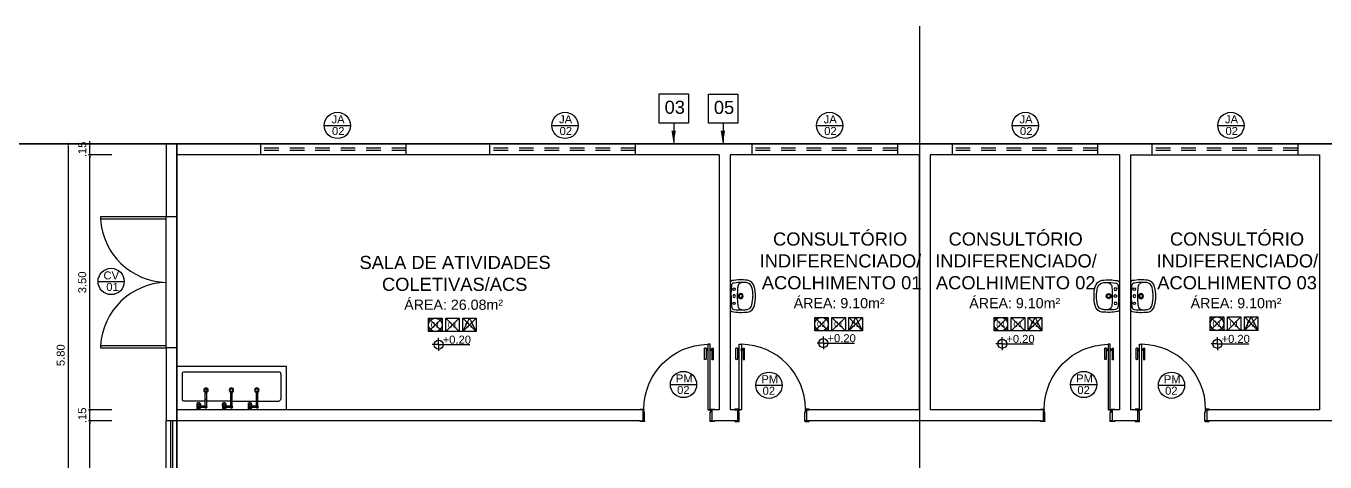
# Model space of a CAD drawing. Header units: millimetres. Extents: x 2125 to 3408, y 1171 to 1686.
# Drawn here: x 2905.72 to 2923.57, y 1530.67 to 1536.65 of the extents above; entities that cross this region are included whole.
import ezdxf
from ezdxf.enums import TextEntityAlignment as Align

# ---------------------------------------------------------------- set-up
doc = ezdxf.new("R2010")
doc.units = ezdxf.units.MM
doc.linetypes.add('CONTORNO_QUADRO_T', pattern=[0.35, 0.2, -0.15])
for name, color, linetype in [('APCOZ', 7, 'Continuous'), ('APCOZ-I', 251, 'Continuous'), ('at_Entity', 7, 'Continuous'), ('cotas', 7, 'Continuous'), ('ESQUADRIA', 3, 'Continuous'), ('ESQUADRIAS', 7, 'Continuous'), ('Esquadrias portas', 7, 'Continuous'), ('Esquadrias_Portas', 2, 'Continuous'), ('JANELA2', 1, 'Continuous'), ('LAYOUT', 7, 'Continuous'), ('Layout_Equipamentos', 7, 'Continuous'), ('PAREDE', 4, 'Continuous'), ('soleira piso', 7, 'Continuous'), ('TEXTO01', 7, 'Continuous'), ('TEXTO02', 3, 'Continuous'), ('TEXTO03', 2, 'Continuous'), ('TEXTO_ESP_FORRO', 62, 'Continuous'), ('TEXTO_ESP_PAREDES', 10, 'Continuous'), ('TEXTO_ESP_PISO', 150, 'Continuous')]:
    doc.layers.add(name, color=color, linetype=linetype)
doc.styles.add('ARIAL', font='sanss___.ttf')
doc.styles.add('ROMANS', font='arial.ttf')
doc.styles.get("Standard").update_dxf_attribs({"font": 'arial.ttf'})
doc.styles.add('TEXTO1', font='swissko.ttf', dxfattribs={"width": 0.6, "height": 0.1})
doc.dimstyles.new('ESCALA75', dxfattribs={"dimtxt": 0.11, "dimasz": 0.02, "dimexe": 0.02, "dimexo": 0.04, "dimgap": 0.05, "dimtad": 1, "dimzin": 4, "dimdsep": 46, "dimtxsty": 'ROMANS', "dimblk1": 'PPC', "dimblk2": 'PPC', "dimsah": 1, "dimcen": 0.02, "dimclrd": 7, "dimclre": 7, "dimclrt": 3, "dimazin": 1, "dimtfac": 1, "dimtix": 1, "dimtmove": 0, "dimatfit": 3, "dimldrblk": 'PPC', "dimfxl": 0, "dimtolj": 1, "dimtzin": 12, "dimarcsym": 0})

# ---------------------------------------------------------------- blocks, each defined once
blk = doc.blocks.new('P90_02')
at = {"layer": 'ESQUADRIAS', "color": 3, "linetype": 'Continuous'}
for p, q in [((-0.02, 0.77), (-0.02, 0.921)), ((0, 0.921), (0, 0.77)), ((0.023, 0.88), (0.023, 0.92)), ((0.057, 0.88), (0.057, 0.92)), ((0.08, 0.921), (0.08, 0.77)), ((0.1, 0.77), (0.1, 0.921)), ((-0.003, 0.767), (-0.017, 0.767)), ((0.083, 0.767), (0.097, 0.767))]:
    blk.add_line(p, q, dxfattribs=at)
at = {"layer": 'ESQUADRIAS', "color": 3}
for p, q in [((0, 0.921), (-0.02, 0.921)), ((0, 0.91), (0.023, 0.91)), ((0, 0.9), (0.023, 0.9)), ((0.023, 0.92), (0.025, 0.92)), ((0.057, 0.92), (0.055, 0.92)), ((0.08, 0.91), (0.057, 0.91)), ((0.08, 0.9), (0.057, 0.9)), ((0.08, 0.921), (0.1, 0.921)), ((0, 0.89), (0.023, 0.89)), ((0.023, 0.88), (0.025, 0.88)), ((0.057, 0.88), (0.055, 0.88)), ((0.08, 0.89), (0.057, 0.89))]:
    blk.add_line(p, q, dxfattribs=at)
at = {"layer": 'ESQUADRIAS', "color": 2}
for p, q in [((0.025, 0.075), (0.025, 0.975)), ((0.025, 0.975), (0.055, 0.975)), ((0.055, 0.975), (0.055, 0.075)), ((0.055, 0.075), (0.025, 0.075))]:
    blk.add_line(p, q, dxfattribs=at)
at = {"layer": 'ESQUADRIAS'}
for p, q in [((0.016, 0.059), (0.016, 0.062)), ((0.032, 0.074), (0.029, 0.074))]:
    blk.add_line(p, q, dxfattribs=at)
at = {"layer": 'ESQUADRIAS', "color": 3}
for points in [[(0.015, 0.085), (-0.035, 0.085), (-0.035, 0.075), (0.015, 0.075)], [(0.985, 0.085), (0.935, 0.085), (0.935, 0.075), (0.985, 0.075)], [(0.025, -0.075), (0, -0.075), (-0.035, -0.075), (-0.035, -0.085), (0.025, -0.085)], [(0.985, -0.075), (0.925, -0.075), (0.925, -0.085), (0.985, -0.085)]]:
    blk.add_lwpolyline(points, close=True, dxfattribs=at)
at = {"layer": 'ESQUADRIAS', "color": 2}
for points in [[(0.025, 0.045), (0.015, 0.045), (0.015, 0.075), (0, 0.075), (0, -0.075), (0.025, -0.075)], [(0.925, 0.045), (0.935, 0.045), (0.935, 0.075), (0.95, 0.075), (0.95, -0.075), (0.925, -0.075)]]:
    blk.add_lwpolyline(points, close=True, dxfattribs=at)
at = {"layer": 'ESQUADRIAS', "color": 1}
for points in [[(0.016, 0.071, -0.236068), (0.015, 0.073), (0.015, 0.07), (0.015, 0.05), (0.016, 0.05)], [(0.02, 0.074, 0.236068), (0.017, 0.075), (0.02, 0.075), (0.04, 0.075), (0.04, 0.074)]]:
    blk.add_lwpolyline(points, format="xyb", close=True, dxfattribs=at)
at = {"layer": 'ESQUADRIAS'}
for points in [[(0.017, 0.063), (0.016, 0.062), (0.016, 0.062)], [(0.017, 0.058), (0.016, 0.059), (0.016, 0.059)], [(0.017, 0.06), (0.017, 0.06), (0.017, 0.058), (0.017, 0.058), (0.017, 0.063), (0.017, 0.063), (0.017, 0.06), (0.017, 0.06)], [(0.028, 0.073), (0.029, 0.074), (0.029, 0.074)], [(0.03, 0.073), (0.03, 0.073), (0.033, 0.073), (0.033, 0.073), (0.028, 0.073), (0.028, 0.073), (0.03, 0.073), (0.03, 0.073)], [(0.033, 0.073), (0.032, 0.074), (0.032, 0.074)]]:
    blk.add_lwpolyline(points, dxfattribs=at)
at = {"layer": 'ESQUADRIAS', "color": 1}
blk.add_circle((0.017, 0.073), 0.0025, dxfattribs=at)
at = {"layer": 'ESQUADRIAS'}
blk.add_arc((0.043, 0.083), 0.892, 0.1295, 89.2231, dxfattribs=at)
at = {"layer": 'ESQUADRIAS', "color": 3, "linetype": 'Continuous'}
for centre, start, end in [((-0.017, 0.77), 180, 260.5377), ((-0.003, 0.77), 260.5377, 360), ((0.083, 0.77), 180, 279.4623), ((0.097, 0.77), 279.4623, 0)]:
    blk.add_arc(centre, 0.003, start, end, dxfattribs=at)
blk = doc.blocks.new('PPC')
at = {"color": 2}
blk.add_circle((0, 0), 0.5, dxfattribs=at)
blk = doc.blocks.new('*D1015')
at = {"layer": 'cotas', "color": 7, "lineweight": -2, "transparency": 16777216}
for p, q in [((2906.901, 1531.231), (2906.581, 1531.231)), ((2906.601, 1529.251), (2906.601, 1531.211)), ((2906.901, 1529.231), (2906.581, 1529.231))]:
    blk.add_line(p, q, dxfattribs=at)
at = {"layer": 'DEFPOINTS', "color": 0, "transparency": 16777216}
for p in [(2906.601, 1531.231), (2907.121, 1531.231), (2907.121, 1529.231)]:
    blk.add_point(p, dxfattribs=at)
at = {"layer": 'cotas', "color": 7, "lineweight": -2, "transparency": 16777216, "xscale": 0.02, "yscale": 0.02, "zscale": 0.02}
for p, rotation in [((2906.601, 1531.231), 90), ((2906.601, 1529.231), 270)]:
    blk.add_blockref('PPC', p, dxfattribs=dict(at, rotation=rotation))
at = {"layer": 'cotas', "color": 3, "transparency": 16777216, "insert": (2906.495, 1530.231), "char_height": 0.11, "attachment_point": 5, "rotation": 90, "style": 'ROMANS'}
blk.add_mtext('\\A1;2.00', dxfattribs=at)
blk = doc.blocks.new('*D1016')
at = {"layer": 'cotas', "color": 7, "lineweight": -2, "transparency": 16777216}
for p, q in [((2906.901, 1531.381), (2906.581, 1531.381)), ((2906.601, 1531.401), (2906.601, 1531.421)), ((2906.601, 1531.231), (2906.601, 1531.381)), ((2906.901, 1531.231), (2906.581, 1531.231)), ((2906.601, 1531.211), (2906.601, 1531.191))]:
    blk.add_line(p, q, dxfattribs=at)
at = {"layer": 'DEFPOINTS', "color": 0, "transparency": 16777216}
for p in [(2906.601, 1531.381), (2907.271, 1531.381), (2907.121, 1531.231)]:
    blk.add_point(p, dxfattribs=at)
at = {"layer": 'cotas', "color": 7, "lineweight": -2, "transparency": 16777216, "xscale": 0.02, "yscale": 0.02, "zscale": 0.02}
for p, rotation in [((2906.601, 1531.381), 270), ((2906.601, 1531.231), 90)]:
    blk.add_blockref('PPC', p, dxfattribs=dict(at, rotation=rotation))
at = {"layer": 'cotas', "color": 3, "transparency": 16777216, "insert": (2906.495, 1531.306), "char_height": 0.11, "attachment_point": 5, "rotation": 90, "style": 'ROMANS'}
blk.add_mtext('\\A1;.15', dxfattribs=at)
blk = doc.blocks.new('*D1017')
at = {"layer": 'cotas', "color": 7, "lineweight": -2, "transparency": 16777216}
for p, q in [((2906.901, 1534.881), (2906.581, 1534.881)), ((2906.601, 1531.401), (2906.601, 1534.861)), ((2906.901, 1531.381), (2906.581, 1531.381))]:
    blk.add_line(p, q, dxfattribs=at)
at = {"layer": 'DEFPOINTS', "color": 0, "transparency": 16777216}
for p in [(2906.601, 1534.881), (2907.271, 1534.881), (2907.271, 1531.381)]:
    blk.add_point(p, dxfattribs=at)
at = {"layer": 'cotas', "color": 7, "lineweight": -2, "transparency": 16777216, "xscale": 0.02, "yscale": 0.02, "zscale": 0.02}
for p, rotation in [((2906.601, 1534.881), 90), ((2906.601, 1531.381), 270)]:
    blk.add_blockref('PPC', p, dxfattribs=dict(at, rotation=rotation))
at = {"layer": 'cotas', "color": 3, "transparency": 16777216, "insert": (2906.495, 1533.131), "char_height": 0.11, "attachment_point": 5, "rotation": 90, "style": 'ROMANS'}
blk.add_mtext('\\A1;3.50', dxfattribs=at)
blk = doc.blocks.new('*D1018')
at = {"layer": 'cotas', "color": 7, "lineweight": -2, "transparency": 16777216}
for p, q in [((2906.901, 1535.031), (2906.581, 1535.031)), ((2906.601, 1535.051), (2906.601, 1535.071)), ((2906.601, 1534.881), (2906.601, 1535.031)), ((2906.901, 1534.881), (2906.581, 1534.881)), ((2906.601, 1534.861), (2906.601, 1534.841))]:
    blk.add_line(p, q, dxfattribs=at)
at = {"layer": 'DEFPOINTS', "color": 0, "transparency": 16777216}
for p in [(2906.601, 1535.031), (2907.269, 1535.031), (2907.271, 1534.881)]:
    blk.add_point(p, dxfattribs=at)
at = {"layer": 'cotas', "color": 7, "lineweight": -2, "transparency": 16777216, "xscale": 0.02, "yscale": 0.02, "zscale": 0.02}
for p, rotation in [((2906.601, 1535.031), 270), ((2906.601, 1534.881), 90)]:
    blk.add_blockref('PPC', p, dxfattribs=dict(at, rotation=rotation))
at = {"layer": 'cotas', "color": 3, "transparency": 16777216, "insert": (2906.495, 1534.956), "char_height": 0.11, "attachment_point": 5, "rotation": 90, "style": 'ROMANS'}
blk.add_mtext('\\A1;.15', dxfattribs=at)
blk = doc.blocks.new('*D1049')
at = {"layer": 'cotas', "color": 7, "lineweight": -2, "transparency": 16777216}
for p, q in [((2906.605, 1535.031), (2906.285, 1535.031)), ((2906.305, 1529.251), (2906.305, 1535.011)), ((2906.605, 1529.231), (2906.285, 1529.231))]:
    blk.add_line(p, q, dxfattribs=at)
at = {"layer": 'DEFPOINTS', "color": 0, "transparency": 16777216}
for p in [(2906.305, 1535.031), (2907.647, 1535.031), (2907.647, 1529.231)]:
    blk.add_point(p, dxfattribs=at)
at = {"layer": 'cotas', "color": 7, "lineweight": -2, "transparency": 16777216, "xscale": 0.02, "yscale": 0.02, "zscale": 0.02}
for p, rotation in [((2906.305, 1535.031), 90), ((2906.305, 1529.231), 270)]:
    blk.add_blockref('PPC', p, dxfattribs=dict(at, rotation=rotation))
at = {"layer": 'cotas', "color": 3, "transparency": 16777216, "insert": (2906.199, 1532.131), "char_height": 0.11, "attachment_point": 5, "rotation": 90, "style": 'ROMANS'}
blk.add_mtext('\\A1;5.80', dxfattribs=at)
blk = doc.blocks.new('new block12')
at = {"layer": 'at_Entity', "color": 0}
for p, q in [((-0.19, 0), (0, 0)), ((-0.114, 0.055), (-0.108, 0.066)), ((-0.108, 0.042), (-0.114, 0.055)), ((-0.108, 0.066), (-0.097, 0.072)), ((-0.097, 0.036), (-0.108, 0.042)), ((-0.097, 0.072), (-0.085, 0.066)), ((-0.085, 0.042), (-0.097, 0.036)), ((-0.085, 0.066), (-0.08, 0.055)), ((-0.08, 0.055), (-0.085, 0.042)), ((-0.063, 0), (0.125, 0)), ((0, 0), (0.193, 0)), ((0.083, 0.055), (0.087, 0.066)), ((0.087, 0.042), (0.083, 0.055)), ((0.087, 0.066), (0.099, 0.072)), ((0.099, 0.036), (0.087, 0.042)), ((0.099, 0.072), (0.11, 0.066)), ((0.11, 0.042), (0.099, 0.036)), ((0.11, 0.066), (0.116, 0.055)), ((0.116, 0.055), (0.11, 0.042))]:
    blk.add_line(p, q, dxfattribs=at)
for centre, radius, start, end in [((0.53, 0.153), 0.754, 173.4134, 189.6929), ((-0.104, 0.219), 0.117, 102.514, 169.9443), ((0.123, 0.188), 0.311, 171.3221, 181.8265), ((-0.102, 0.216), 0.0847, 102.9461, 167.2809), ((-0.012, -0.125), 0.474, 88.698, 104.4219), ((0.014, -0.261), 0.577, 91.3524, 103.5038), ((-0.001, 0.147), 0.0349, 90, 149.9929), ((0.01, -0.125), 0.474, 75.6368, 91.3415), ((-0.001, 0.147), 0.0349, 29.9968, 89.9993), ((-0.013, -0.257), 0.572, 76.4579, 88.6966), ((0.105, 0.222), 0.0784, 8.4194, 78.3837), ((0.108, 0.225), 0.111, 7.7196, 79.5925), ((-0.133, 0.188), 0.319, 357.9946, 8.1696), ((-0.531, 0.154), 0.753, 350.2791, 6.5765), ((-0.165, 0.045), 0.0522, 200.5417, 238.93), ((0.425, 0.149), 0.614, 177.3231, 189.2415), ((-0.117, 0.174), 0.0716, 176.6025, 219.5997), ((-0.143, 0.057), 0.0385, 188.7558, 265.6127), ((-0.121, 0.171), 0.0667, 220.3438, 269.4487), ((-0.007, 1.728), 1.716, 265.3753, 270.2103), ((0.002, 1.574), 1.475, 265.1896, 269.9391), ((-0.001, 0.147), 0.0349, 150.0032, 209.9968), ((-0.001, 0.147), 0.0349, 209.9968, 269.9993), ((-0.001, 0.147), 0.0222, 90, 180), ((-0.001, 0.147), 0.0222, 180, 270), ((-0.001, 0.056), 0.018, 150.0128, 209.9872), ((-0.001, 0.056), 0.018, 90, 150.0398), ((-0.001, 0.056), 0.018, 210.0191, 270.0367), ((-0.001, 0.147), 0.0222, 360, 90), ((-0.001, 0.147), 0.0222, 270.0097, 360), ((-0.001, 0.147), 0.0349, 270, 329.9929), ((-0.001, 1.452), 1.353, 270.0208, 275.0951), ((-0.001, 0.056), 0.018, 30.0191, 90.0367), ((-0.001, 0.056), 0.018, 270, 330.0398), ((-0.001, 1.892), 1.879, 270, 274.4144), ((-0.001, 0.056), 0.018, 330.0128, 29.9872), ((-0.001, 0.147), 0.0349, 330.0032, 29.9968), ((0.123, 0.168), 0.0631, 266.7732, 320.7547), ((0.141, 0.059), 0.0402, 273.114, 350.3928), ((0.108, 0.173), 0.0781, 324.6525, 2.8394), ((-0.262, 0.132), 0.45, 349.782, 5.7972), ((0.174, 0.034), 0.0386, 297.8673, 348.5693)]:
    blk.add_arc(centre, radius, start, end, dxfattribs=at)
blk = doc.blocks.new('new block19')
at = {"layer": 'APCOZ'}
for p, q in [((0.388, 0.055), (0.388, 0.226)), ((0.408, 0.055), (0.408, 0.226)), ((0.74, 0.055), (0.74, 0.226)), ((0.76, 0.055), (0.76, 0.226)), ((1.093, 0.055), (1.093, 0.226)), ((1.113, 0.055), (1.113, 0.226)), ((0.279, 0.021), (0.268, 0)), ((0.272, 0.08), (0.272, 0.058)), ((0.279, 0.021), (0.279, 0.046)), ((0.314, 0.021), (0.314, 0.031)), ((0.384, 0.031), (0.314, 0.031)), ((0.314, 0.021), (0.325, 0)), ((0.384, 0.051), (0.319, 0.051)), ((0.322, 0.08), (0.322, 0.058)), ((0.63, 0.021), (0.62, 0)), ((0.623, 0.08), (0.623, 0.058)), ((0.63, 0.021), (0.63, 0.046)), ((0.666, 0.021), (0.666, 0.031)), ((0.736, 0.031), (0.666, 0.031)), ((0.666, 0.021), (0.676, 0)), ((0.736, 0.051), (0.671, 0.051)), ((0.673, 0.08), (0.673, 0.058)), ((0.984, 0.021), (0.973, 0)), ((0.976, 0.08), (0.976, 0.058)), ((0.984, 0.021), (0.984, 0.046)), ((1.019, 0.021), (1.019, 0.031)), ((1.089, 0.031), (1.019, 0.031)), ((1.019, 0.021), (1.03, 0)), ((1.089, 0.051), (1.024, 0.051)), ((1.026, 0.08), (1.026, 0.058))]:
    blk.add_line(p, q, dxfattribs=at)
at = {"layer": 'APCOZ', "linetype": 'Continuous'}
for points in [[(0.322, 0.08, 0), (0.321, 0.083, 0), (0.32, 0.086, 0), (0.318, 0.089, 0), (0.315, 0.092, 0), (0.311, 0.094, 0), (0.308, 0.096, 0), (0.303, 0.097, 0), (0.299, 0.097, 0), (0.294, 0.097, 0), (0.29, 0.097, 0), (0.286, 0.096, 0), (0.282, 0.094, 0), (0.278, 0.092, 0), (0.276, 0.089, 0), (0.273, 0.086, 0), (0.272, 0.083, 0), (0.272, 0.08, 0)], [(0.272, 0.058, 0), (0.272, 0.055, 0), (0.273, 0.053, 0), (0.274, 0.05, 0), (0.276, 0.048, 0), (0.279, 0.046, 0)], [(0.319, 0.051, 0), (0.32, 0.052, 0), (0.321, 0.054, 0), (0.321, 0.055, 0), (0.321, 0.057, 0), (0.322, 0.058, 0)], [(0.673, 0.08, 0), (0.673, 0.083, 0), (0.671, 0.086, 0), (0.669, 0.089, 0), (0.666, 0.092, 0), (0.663, 0.094, 0), (0.659, 0.096, 0), (0.655, 0.097, 0), (0.65, 0.097, 0), (0.646, 0.097, 0), (0.641, 0.097, 0), (0.637, 0.096, 0), (0.633, 0.094, 0), (0.63, 0.092, 0), (0.627, 0.089, 0), (0.625, 0.086, 0), (0.624, 0.083, 0), (0.623, 0.08, 0)], [(0.623, 0.058, 0), (0.623, 0.055, 0), (0.624, 0.053, 0), (0.626, 0.05, 0), (0.628, 0.048, 0), (0.63, 0.046, 0)], [(0.671, 0.051, 0), (0.672, 0.052, 0), (0.672, 0.054, 0), (0.673, 0.055, 0), (0.673, 0.057, 0), (0.673, 0.058, 0)], [(1.026, 0.08, 0), (1.026, 0.083, 0), (1.024, 0.086, 0), (1.022, 0.089, 0), (1.019, 0.092, 0), (1.016, 0.094, 0), (1.012, 0.096, 0), (1.008, 0.097, 0), (1.003, 0.097, 0), (0.999, 0.097, 0), (0.994, 0.097, 0), (0.99, 0.096, 0), (0.986, 0.094, 0), (0.983, 0.092, 0), (0.98, 0.089, 0), (0.978, 0.086, 0), (0.977, 0.083, 0), (0.976, 0.08, 0)], [(0.976, 0.058, 0), (0.977, 0.055, 0), (0.977, 0.053, 0), (0.979, 0.05, 0), (0.981, 0.048, 0), (0.984, 0.046, 0)], [(1.024, 0.051, 0), (1.025, 0.052, 0), (1.025, 0.054, 0), (1.026, 0.055, 0), (1.026, 0.057, 0), (1.026, 0.058, 0)]]:
    blk.add_polyline3d(points, dxfattribs=at)
at = {"layer": 'APCOZ'}
for centre, radius, start, end in [((0.398, 0.231), 0.0112, 333.7208, 206.2792), ((0.75, 0.231), 0.0112, 333.7208, 206.2792), ((1.103, 0.231), 0.0112, 333.7208, 206.2792), ((0.398, 0.041), 0.0173, 125.4187, 144.5813), ((0.398, 0.041), 0.0173, 215.4187, 324.5813), ((0.398, 0.041), 0.0173, 35.4187, 54.5813), ((0.398, 0.041), 0.0173, 324.5813, 35.4187), ((0.75, 0.041), 0.0173, 125.4187, 144.5813), ((0.75, 0.041), 0.0173, 215.4187, 324.5813), ((0.75, 0.041), 0.0173, 35.4187, 54.5813), ((0.75, 0.041), 0.0173, 324.5813, 35.4187), ((1.103, 0.041), 0.0173, 125.4187, 144.5813), ((1.103, 0.041), 0.0173, 215.4187, 324.5813), ((1.103, 0.041), 0.0173, 35.4187, 54.5813), ((1.103, 0.041), 0.0173, 324.5813, 35.4187)]:
    blk.add_arc(centre, radius, start, end, dxfattribs=at)
at = {"layer": 'APCOZ-I'}
for p, q in [((0.388, 0.226), (0.388, 0.231)), ((0.408, 0.226), (0.408, 0.231)), ((0.74, 0.226), (0.74, 0.231)), ((0.76, 0.226), (0.76, 0.231)), ((1.093, 0.226), (1.093, 0.231)), ((1.113, 0.226), (1.113, 0.231)), ((0.279, 0.021), (0.314, 0.021)), ((0.281, 0.066), (0.281, 0.045)), ((0.312, 0.066), (0.312, 0.045)), ((0.314, 0.031), (0.314, 0.046)), ((0.388, 0.037), (0.388, 0.055)), ((0.408, 0.037), (0.408, 0.055)), ((0.63, 0.021), (0.666, 0.021)), ((0.632, 0.066), (0.632, 0.045)), ((0.664, 0.066), (0.664, 0.045)), ((0.666, 0.031), (0.666, 0.046)), ((0.74, 0.037), (0.74, 0.055)), ((0.76, 0.037), (0.76, 0.055)), ((0.984, 0.021), (1.019, 0.021)), ((0.986, 0.066), (0.986, 0.045)), ((1.017, 0.066), (1.017, 0.045)), ((1.019, 0.031), (1.019, 0.046)), ((1.093, 0.037), (1.093, 0.055)), ((1.113, 0.037), (1.113, 0.055))]:
    blk.add_line(p, q, dxfattribs=at)
at = {"layer": 'APCOZ-I', "linetype": 'Continuous'}
for points in [[(0.272, 0.08, 0), (0.272, 0.077, 0), (0.273, 0.074, 0), (0.275, 0.071, 0), (0.277, 0.069, 0), (0.28, 0.067, 0)], [(0.277, 0.083, 0), (0.277, 0.081, 0), (0.279, 0.079, 0), (0.281, 0.077, 0), (0.283, 0.076, 0), (0.286, 0.074, 0), (0.29, 0.073, 0), (0.294, 0.073, 0), (0.298, 0.073, 0), (0.301, 0.073, 0), (0.305, 0.074, 0), (0.308, 0.075, 0), (0.311, 0.076, 0), (0.314, 0.078, 0), (0.315, 0.08, 0), (0.316, 0.082, 0), (0.316, 0.084, 0), (0.315, 0.087, 0), (0.314, 0.089, 0), (0.311, 0.09, 0), (0.308, 0.092, 0), (0.305, 0.093, 0), (0.301, 0.094, 0), (0.298, 0.094, 0), (0.294, 0.094, 0), (0.29, 0.093, 0), (0.286, 0.092, 0), (0.283, 0.091, 0), (0.281, 0.089, 0), (0.279, 0.088, 0), (0.277, 0.085, 0), (0.277, 0.083, 0)], [(0.279, 0.046, 0), (0.279, 0.045, 0), (0.279, 0.045, 0), (0.28, 0.045, 0), (0.28, 0.045, 0), (0.28, 0.045, 0)], [(0.313, 0.067, 0), (0.316, 0.069, 0), (0.318, 0.071, 0), (0.32, 0.074, 0), (0.321, 0.077, 0), (0.322, 0.08, 0)], [(0.313, 0.045, 0), (0.313, 0.045, 0), (0.313, 0.045, 0), (0.314, 0.045, 0), (0.314, 0.045, 0), (0.314, 0.046, 0)], [(0.314, 0.046, 0), (0.315, 0.047, 0), (0.316, 0.047, 0), (0.318, 0.048, 0), (0.318, 0.05, 0), (0.319, 0.051, 0)], [(0.623, 0.08, 0), (0.623, 0.077, 0), (0.624, 0.074, 0), (0.626, 0.071, 0), (0.628, 0.069, 0), (0.631, 0.067, 0)], [(0.629, 0.083, 0), (0.629, 0.081, 0), (0.63, 0.079, 0), (0.632, 0.077, 0), (0.635, 0.076, 0), (0.638, 0.074, 0), (0.641, 0.073, 0), (0.645, 0.073, 0), (0.649, 0.073, 0), (0.653, 0.073, 0), (0.657, 0.074, 0), (0.66, 0.075, 0), (0.663, 0.076, 0), (0.665, 0.078, 0), (0.667, 0.08, 0), (0.667, 0.082, 0), (0.667, 0.084, 0), (0.667, 0.087, 0), (0.665, 0.089, 0), (0.663, 0.09, 0), (0.66, 0.092, 0), (0.657, 0.093, 0), (0.653, 0.094, 0), (0.649, 0.094, 0), (0.645, 0.094, 0), (0.641, 0.093, 0), (0.638, 0.092, 0), (0.635, 0.091, 0), (0.632, 0.089, 0), (0.63, 0.088, 0), (0.629, 0.085, 0), (0.629, 0.083, 0)], [(0.63, 0.046, 0), (0.631, 0.045, 0), (0.631, 0.045, 0), (0.631, 0.045, 0), (0.631, 0.045, 0), (0.632, 0.045, 0)], [(0.665, 0.067, 0), (0.668, 0.069, 0), (0.67, 0.071, 0), (0.672, 0.074, 0), (0.673, 0.077, 0), (0.673, 0.08, 0)], [(0.665, 0.045, 0), (0.665, 0.045, 0), (0.665, 0.045, 0), (0.665, 0.045, 0), (0.665, 0.045, 0), (0.666, 0.046, 0)], [(0.666, 0.046, 0), (0.667, 0.047, 0), (0.668, 0.047, 0), (0.669, 0.048, 0), (0.67, 0.05, 0), (0.671, 0.051, 0)], [(0.976, 0.08, 0), (0.976, 0.077, 0), (0.978, 0.074, 0), (0.979, 0.071, 0), (0.982, 0.069, 0), (0.985, 0.067, 0)], [(0.982, 0.083, 0), (0.982, 0.081, 0), (0.983, 0.079, 0), (0.985, 0.077, 0), (0.988, 0.076, 0), (0.991, 0.074, 0), (0.994, 0.073, 0), (0.998, 0.073, 0), (1.002, 0.073, 0), (1.006, 0.073, 0), (1.01, 0.074, 0), (1.013, 0.075, 0), (1.016, 0.076, 0), (1.018, 0.078, 0), (1.02, 0.08, 0), (1.021, 0.082, 0), (1.021, 0.084, 0), (1.02, 0.087, 0), (1.018, 0.089, 0), (1.016, 0.09, 0), (1.013, 0.092, 0), (1.01, 0.093, 0), (1.006, 0.094, 0), (1.002, 0.094, 0), (0.998, 0.094, 0), (0.994, 0.093, 0), (0.991, 0.092, 0), (0.988, 0.091, 0), (0.985, 0.089, 0), (0.983, 0.088, 0), (0.982, 0.085, 0), (0.982, 0.083, 0)], [(0.984, 0.046, 0), (0.984, 0.045, 0), (0.984, 0.045, 0), (0.984, 0.045, 0), (0.985, 0.045, 0), (0.985, 0.045, 0)], [(1.018, 0.067, 0), (1.021, 0.069, 0), (1.023, 0.071, 0), (1.025, 0.074, 0), (1.026, 0.077, 0), (1.026, 0.08, 0)], [(1.018, 0.045, 0), (1.018, 0.045, 0), (1.018, 0.045, 0), (1.018, 0.045, 0), (1.019, 0.045, 0), (1.019, 0.046, 0)], [(1.019, 0.046, 0), (1.02, 0.047, 0), (1.021, 0.047, 0), (1.022, 0.048, 0), (1.023, 0.05, 0), (1.024, 0.051, 0)]]:
    blk.add_polyline3d(points, dxfattribs=at)
at = {"layer": 'APCOZ-I'}
for centre, radius, start, end in [((0.398, 0.231), 0.01, 0, 180), ((0.75, 0.231), 0.01, 0, 180), ((1.103, 0.231), 0.01, 0, 180), ((0.297, -0.275), 0.279, 84.3752, 95.6248), ((0.297, -0.05), 0.0816, 77.5382, 102.4618), ((0.281, 0.068), 0.002, 237.8441, 296.0251), ((0.281, 0.047), 0.002, 238.4325, 285.6861), ((0.297, 0.036), 0.0335, 63.9749, 116.0251), ((0.297, -0.008), 0.0549, 74.3139, 105.6861), ((0.312, 0.068), 0.002, 243.9749, 302.1559), ((0.312, 0.047), 0.002, 254.314, 301.5675), ((0.398, 0.041), 0.0173, 144.5813, 215.4187), ((0.398, 0.041), 0.0126, 142.2518, 37.7482), ((0.398, 0.164), 0.0233, 244.5555, 295.4445), ((0.398, 0.058), 0.0233, 244.5555, 295.4445), ((0.648, -0.275), 0.279, 84.3752, 95.6248), ((0.648, -0.05), 0.0816, 77.5382, 102.4618), ((0.633, 0.068), 0.002, 237.8441, 296.0251), ((0.633, 0.047), 0.002, 238.4325, 285.6861), ((0.648, 0.036), 0.0335, 63.9749, 116.0251), ((0.648, -0.008), 0.0549, 74.3139, 105.6861), ((0.664, 0.068), 0.002, 243.9749, 302.1559), ((0.663, 0.047), 0.002, 254.314, 301.5675), ((0.75, 0.041), 0.0173, 144.5813, 215.4187), ((0.75, 0.041), 0.0126, 142.2518, 37.7482), ((0.75, 0.164), 0.0233, 244.5555, 295.4445), ((0.75, 0.058), 0.0233, 244.5555, 295.4445), ((1.001, -0.275), 0.279, 84.3752, 95.6248), ((1.001, -0.05), 0.0816, 77.5382, 102.4618), ((0.986, 0.068), 0.002, 237.8441, 296.0251), ((0.986, 0.047), 0.002, 238.4325, 285.6861), ((1.001, -0.008), 0.0549, 74.3139, 105.6861), ((1.001, 0.036), 0.0335, 63.9749, 116.0251), ((1.017, 0.068), 0.002, 243.9749, 302.1559), ((1.017, 0.047), 0.002, 254.314, 301.5675), ((1.103, 0.041), 0.0173, 144.5813, 215.4187), ((1.103, 0.041), 0.0126, 142.2518, 37.7482), ((1.103, 0.164), 0.0233, 244.5555, 295.4445), ((1.103, 0.058), 0.0233, 244.5555, 295.4445)]:
    blk.add_arc(centre, radius, start, end, dxfattribs=at)
at = {"layer": 'at_Entity', "color": 0}
for p, q in [((0, 0.601), (1.498, 0.601)), ((1.498, 0.601), (1.498, 0)), ((0.07, 0.491), (0.07, 0.152)), ((0.099, 0.521), (1.399, 0.521)), ((1.428, 0.491), (1.428, 0.152)), ((0.388, 0.121), (0.099, 0.121)), ((0.74, 0.121), (0.408, 0.121)), ((0.76, 0.121), (1.093, 0.121)), ((1.113, 0.121), (1.399, 0.121))]:
    blk.add_line(p, q, dxfattribs=at)
for centre, radius, start, end in [((0.097, 0.494), 0.0271, 84.3556, 185.6444), ((1.401, 0.493), 0.0273, 354.9702, 95.0298), ((0.399, 0.27), 0.0307, 90, 180), ((0.399, 0.27), 0.0307, 180, 270), ((0.399, 0.27), 0.018, 90, 180), ((0.399, 0.27), 0.018, 180, 270), ((0.399, 0.27), 0.0307, 360, 90), ((0.399, 0.27), 0.018, 360, 90), ((0.399, 0.27), 0.018, 270, 0), ((0.399, 0.27), 0.0307, 270, 0), ((0.748, 0.27), 0.0307, 90, 180), ((0.748, 0.27), 0.0307, 180, 270), ((0.748, 0.27), 0.018, 90, 180), ((0.748, 0.27), 0.018, 180, 270), ((0.748, 0.27), 0.0307, 360, 90), ((0.748, 0.27), 0.018, 360, 90), ((0.748, 0.27), 0.018, 270, 0), ((0.748, 0.27), 0.0307, 270, 0), ((1.097, 0.27), 0.0307, 90, 180), ((1.097, 0.27), 0.0307, 180, 270), ((1.097, 0.27), 0.018, 90, 180), ((1.097, 0.27), 0.018, 180, 270), ((1.097, 0.27), 0.0307, 360, 90), ((1.097, 0.27), 0.018, 360, 90), ((1.097, 0.27), 0.018, 270, 0), ((1.097, 0.27), 0.0307, 270, 0), ((0.099, 0.15), 0.0291, 174.7242, 271.3259), ((1.393, 0.155), 0.0349, 278.6902, 357.1314)]:
    blk.add_arc(centre, radius, start, end, dxfattribs=at)
blk = doc.blocks.new('Esp_Pis_Par_For_Esc100')
at = {"layer": 'DEFPOINTS'}
for p, q in [((0, 0.37), (0.37, 0)), ((0.37, 0.37), (0, 0)), ((0.47, 0.37), (0.84, 0)), ((0.84, 0.37), (0.47, 0)), ((0.94, 0.37), (1.31, 0)), ((1.31, 0.37), (0.94, 0)), ((0.47, 0), (0.37, 0)), ((0.94, 0), (0.84, 0))]:
    blk.add_line(p, q, dxfattribs=at)
for points in [[(0.37, 0.37), (0.37, 0), (0, 0), (0, 0.37)], [(1.31, 0.37), (1.31, 0), (0.94, 0), (0.94, 0.37)]]:
    blk.add_lwpolyline(points, close=True, dxfattribs=at)
at = {"layer": 'TEXTO_ESP_FORRO'}
blk.add_lwpolyline([(0.94, 0), (1.125, 0.37), (1.31, 0)], close=True, dxfattribs=at)
at = {"layer": 'TEXTO_ESP_PAREDES'}
blk.add_lwpolyline([(0.84, 0.37), (0.84, 0), (0.47, 0), (0.47, 0.37)], close=True, dxfattribs=at)
at = {"layer": 'TEXTO_ESP_PISO'}
blk.add_circle((0.185, 0.185), 0.185, dxfattribs=at)
at = {"layer": 'TEXTO_ESP_FORRO', "color": 3, "linetype": 'ByBlock', "style": 'ARIAL', "text_generation_flag": 6}
blk.add_attdef('FOR', text='', height=0.16, rotation=180, dxfattribs=at).set_placement((1.125, 0.185), align=Align.MIDDLE_CENTER)
at = {"layer": 'TEXTO_ESP_PAREDES', "color": 3, "linetype": 'ByBlock', "ltscale": 0.0001, "style": 'ARIAL', "text_generation_flag": 6}
blk.add_attdef('PAR', text='', height=0.16, rotation=180, dxfattribs=at).set_placement((0.655, 0.185), align=Align.MIDDLE_CENTER)
at = {"layer": 'TEXTO_ESP_PISO', "color": 3, "linetype": 'ByBlock', "style": 'ARIAL', "text_generation_flag": 6}
blk.add_attdef('PIS', text='', height=0.16, rotation=180, dxfattribs=at).set_placement((0.185, 0.185), align=Align.MIDDLE_CENTER)
blk = doc.blocks.new('new block4')
at = {"layer": 'TEXTO01'}
h = blk.add_hatch(dxfattribs=at)
h.set_pattern_fill('ANGLE', color=256)
h.set_pattern_definition([(0, (-2260.456, -913.906), (0, 6.985), [5.08, -1.905]), (90, (-2260.456, -913.906), (-6.985, 4e-16), [5.08, -1.905])])
h.paths.add_polyline_path([(0, 0), (0, -0.062, 0.414214), (0.062, 0)])
h.paths.add_polyline_path([(0, 0), (0, 0.062, 0.414214), (-0.062, 0)])
for q in [(-0.086, 0), (0, 0.093), (0.429, 0), (0, -0.085)]:
    blk.add_line((0, 0), q, dxfattribs=at)
blk.add_circle((0, 0), 0.0624, dxfattribs=at)

msp = doc.modelspace()

# ---------------------------------------------------------------- linework, layer by layer
for p, q in [((2917.9975, 1536.6494), (2917.9975, 1518.7844)), ((2914.6245, 1535.3174), (2914.6245, 1535.0355)), ((2915.3013, 1535.3151), (2915.3013, 1535.0332))]:
    msp.add_line(p, q)
for points in [[(2914.4245, 1535.7174), (2914.8245, 1535.7174), (2914.8245, 1535.3174), (2914.4245, 1535.3174)], [(2915.1013, 1535.7151), (2915.5013, 1535.7151), (2915.5013, 1535.3151), (2915.1013, 1535.3151)]]:
    msp.add_lwpolyline(points, close=True)
for points in [[(2896.2467, 1535.031), (2907.7936, 1535.031), (2907.7936, 1523.431), (2909.9467, 1523.431), (2909.9467, 1519.631), (2894.7467, 1519.631)], [(2896.2467, 1519.781), (2896.2467, 1519.631), (2909.9467, 1519.631), (2909.9467, 1523.431), (2907.7936, 1523.431), (2907.7936, 1535.031), (2896.2467, 1535.031), (2896.2467, 1519.631)], [(2909.9467, 1523.431), (2907.7936, 1523.431), (2907.7936, 1535.031), (2941.0467, 1535.031), (2941.0467, 1525.831), (2938.1967, 1525.831), (2938.1967, 1527.281)], [(2909.9467, 1523.431), (2907.7936, 1523.431), (2907.7936, 1535.031), (2941.0467, 1535.031), (2941.0467, 1519.631), (2920.0967, 1519.631), (2920.0967, 1525.431), (2909.9467, 1525.431), (2909.9467, 1523.431)]]:
    msp.add_lwpolyline(points)
at = {"layer": 'ESQUADRIA', "linetype": 'CONTORNO_QUADRO_T'}
for p, q in [((2910.9467, 1534.971), (2908.9467, 1534.971)), ((2910.9467, 1534.941), (2908.9467, 1534.941)), ((2914.0967, 1534.971), (2912.0967, 1534.971)), ((2914.0967, 1534.941), (2912.0967, 1534.941)), ((2917.6967, 1534.971), (2915.6967, 1534.971)), ((2917.6967, 1534.941), (2915.6967, 1534.941)), ((2920.4467, 1534.971), (2918.4467, 1534.971)), ((2920.4467, 1534.941), (2918.4467, 1534.941)), ((2923.1967, 1534.971), (2921.1967, 1534.971)), ((2923.1967, 1534.941), (2921.1967, 1534.941))]:
    msp.add_line(p, q, dxfattribs=at)
at = {"layer": 'ESQUADRIA'}
for p, q in [((2907.7067, 1531.231), (2907.7067, 1529.231)), ((2907.7367, 1531.231), (2907.7367, 1529.231))]:
    msp.add_line(p, q, dxfattribs=at)
at = {"layer": 'Esquadrias portas'}
for centre, start, end in [((2907.6688, 1534.0544), 183.31419, 268.62785), ((2907.6688, 1532.2076), 91.37215, 176.68581)]:
    msp.add_arc(centre, 0.9237, start, end, dxfattribs=at)
at = {"layer": 'Esquadrias_Portas'}
for p, q in [((2907.6467, 1534.031), (2906.7467, 1534.031)), ((2906.7467, 1534.031), (2906.7467, 1534.001)), ((2907.7967, 1534.031), (2907.6467, 1534.031)), ((2907.6467, 1534.001), (2907.6467, 1534.031)), ((2906.7467, 1534.001), (2907.6467, 1534.001)), ((2907.6467, 1532.261), (2906.7467, 1532.261)), ((2906.7467, 1532.261), (2906.7467, 1532.231)), ((2907.6467, 1532.231), (2907.6467, 1532.261)), ((2906.7467, 1532.231), (2907.6467, 1532.231)), ((2907.7967, 1532.231), (2907.6467, 1532.231))]:
    msp.add_line(p, q, dxfattribs=at)
at = {"layer": 'JANELA2'}
for p, q in [((2908.9467, 1534.881), (2908.9467, 1535.031)), ((2910.9467, 1534.881), (2910.9467, 1535.031)), ((2912.0967, 1534.881), (2912.0967, 1535.031)), ((2914.0967, 1534.881), (2914.0967, 1535.031)), ((2921.1967, 1534.881), (2921.1967, 1535.031)), ((2907.7967, 1531.231), (2907.6467, 1531.231)), ((2907.6467, 1529.231), (2907.6467, 1531.231)), ((2907.7967, 1529.231), (2907.7967, 1531.231))]:
    msp.add_line(p, q, dxfattribs=at)
at = {"layer": 'JANELA2', "linetype": 'Continuous'}
for p, q in [((2915.6967, 1535.031), (2915.6967, 1534.881)), ((2917.6967, 1535.031), (2917.6967, 1534.881)), ((2918.4467, 1535.031), (2918.4467, 1534.881)), ((2920.4467, 1535.031), (2920.4467, 1534.881)), ((2923.1967, 1535.031), (2923.1967, 1534.881))]:
    msp.add_line(p, q, dxfattribs=at)
at = {"layer": 'LAYOUT'}
for points in [[(2914.6512, 1535.2132), (2914.6212, 1535.0332), (2914.5912, 1535.2132)], [(2915.328, 1535.211), (2915.298, 1535.031), (2915.268, 1535.211)]]:
    msp.add_solid(points, dxfattribs=at)
at = {"layer": 'PAREDE', "linetype": 'Continuous'}
for p, q in [((2907.6467, 1535.031), (2907.6467, 1534.031)), ((2937.6967, 1535.031), (2907.6467, 1535.031)), ((2915.2467, 1534.881), (2907.7967, 1534.881)), ((2915.2467, 1534.881), (2915.2467, 1531.381)), ((2915.2467, 1534.881), (2915.2467, 1531.381)), ((2917.9967, 1534.881), (2915.3967, 1534.881)), ((2915.3967, 1534.881), (2915.3967, 1531.381)), ((2917.9967, 1534.881), (2917.9967, 1531.381)), ((2920.7467, 1534.881), (2918.1467, 1534.881)), ((2918.1467, 1534.881), (2918.1467, 1531.381)), ((2920.7467, 1534.881), (2920.7467, 1531.381)), ((2920.8967, 1534.881), (2920.8967, 1531.381)), ((2920.8967, 1534.881), (2923.4967, 1534.881)), ((2923.4967, 1534.881), (2923.4967, 1531.381)), ((2907.6467, 1532.231), (2907.6467, 1531.231)), ((2914.1617, 1531.381), (2907.7967, 1531.381)), ((2915.2467, 1531.381), (2915.1817, 1531.381)), ((2915.4617, 1531.381), (2915.3967, 1531.381)), ((2917.9967, 1531.381), (2916.4817, 1531.381)), ((2919.6617, 1531.381), (2918.1467, 1531.381)), ((2920.7467, 1531.381), (2920.6817, 1531.381)), ((2920.9617, 1531.381), (2920.8967, 1531.381)), ((2923.4967, 1531.381), (2921.9817, 1531.381)), ((2914.1617, 1531.231), (2907.7967, 1531.231)), ((2915.4617, 1531.231), (2915.1817, 1531.231)), ((2915.5217, 1531.231), (2915.4967, 1531.231)), ((2919.6617, 1531.231), (2916.4817, 1531.231)), ((2920.9617, 1531.231), (2920.6817, 1531.231)), ((2925.1617, 1531.231), (2921.9817, 1531.231))]:
    msp.add_line(p, q, dxfattribs=at)
at = {"layer": 'PAREDE'}
for p, q in [((2907.7967, 1534.881), (2907.7967, 1534.031)), ((2907.7967, 1532.231), (2907.7967, 1531.381))]:
    msp.add_line(p, q, dxfattribs=at)
at = {"layer": 'soleira piso'}
msp.add_line((2907.6467, 1532.261), (2907.6467, 1534.001), dxfattribs=at)
at = {"layer": 'TEXTO01'}
for p, q in [((2909.8208, 1535.2846), (2910.1816, 1535.2846)), ((2912.948, 1535.2846), (2913.3088, 1535.2846)), ((2916.5841, 1535.2846), (2916.9449, 1535.2846)), ((2919.2743, 1535.2846), (2919.6351, 1535.2846)), ((2922.0978, 1535.2846), (2922.4586, 1535.2846)), ((2906.7114, 1533.1433), (2907.0722, 1533.1433)), ((2914.5762, 1531.7293), (2914.937, 1531.7293)), ((2915.7513, 1531.7192), (2916.112, 1531.7192)), ((2920.0762, 1531.7293), (2920.437, 1531.7293)), ((2921.2816, 1531.7192), (2921.6424, 1531.7192))]:
    msp.add_line(p, q, dxfattribs=at)
at = {"layer": 'TEXTO01', "linetype": 'CONTORNO_QUADRO_T'}
msp.add_line((2907.6467, 1535.031), (2900.6467, 1535.031), dxfattribs=at)
at = {"layer": 'TEXTO01'}
for centre in [(2910.0012, 1535.2846), (2913.1284, 1535.2846), (2916.7645, 1535.2846), (2919.4547, 1535.2846), (2922.2782, 1535.2846), (2906.8918, 1533.1433), (2914.7566, 1531.7293), (2915.9316, 1531.7192), (2920.2566, 1531.7293), (2921.462, 1531.7192)]:
    msp.add_circle(centre, 0.1804, dxfattribs=at)

# ---------------------------------------------------------------- block references
at = {"layer": 'ESQUADRIAS', "xscale": -1}
for p in [(2915.1467, 1531.306), (2920.6467, 1531.306)]:
    msp.add_blockref('P90_02', p, dxfattribs=at)
at = {"layer": 'ESQUADRIAS'}
for p in [(2915.4967, 1531.306), (2920.9967, 1531.306)]:
    msp.add_blockref('P90_02', p, dxfattribs=at)
at = {"layer": 'Layout_Equipamentos', "rotation": 270}
for p in [(2915.3967, 1532.941), (2920.8967, 1532.941)]:
    msp.add_blockref('new block12', p, dxfattribs=at)
at = {"layer": 'Layout_Equipamentos', "xscale": -1, "rotation": 90}
msp.add_blockref('new block12', (2920.7467, 1532.941), dxfattribs=at)
at = {"layer": 'Layout_Equipamentos'}
msp.add_blockref('new block19', (2907.7967, 1531.381), dxfattribs=at)
at = {"layer": 'TEXTO01'}
for p in [(2911.3911, 1532.2766), (2916.6789, 1532.2968), (2919.1363, 1532.2876), (2922.0936, 1532.2876)]:
    msp.add_blockref('new block4', p, dxfattribs=at)
at = {"layer": 'TEXTO02', "xscale": 0.5, "yscale": 0.5, "zscale": 0.5}
for p in [(2911.2538, 1532.4547), (2916.5607, 1532.465), (2919.0247, 1532.465), (2921.9948, 1532.472)]:
    msp.add_blockref('Esp_Pis_Par_For_Esc100', p, dxfattribs=at).add_auto_attribs({'PIS': '01', 'PAR': '01', 'FOR': '01'})

# ---------------------------------------------------------------- texts
at = {"layer": 'cotas', "ltscale": 0.0001, "char_height": 0.11, "width": 0.503613, "attachment_point": 1, "style": 'TEXTO1'}
for insert in [(2911.3792, 1532.3994), (2916.667, 1532.4196), (2919.1243, 1532.4104), (2922.0817, 1532.4104)]:
    msp.add_mtext('\\pi0.06832;{\\fSansSerif|b0|i0|c2|p2;\\W1;+0.20}', dxfattribs=dict(at, insert=insert))
at = {"layer": 'TEXTO01', "ltscale": 0.0001, "char_height": 0.11, "width": 0.330365, "attachment_point": 1, "style": 'TEXTO1'}
for s, insert in [('{\\fSansSerif|b0|i0|c2|p2;\\W1;JA}', (2909.9201, 1535.4241)), ('{\\fSansSerif|b0|i0|c2|p2;\\W1;JA}', (2913.0473, 1535.4241)), ('{\\fSansSerif|b0|i0|c2|p2;\\W1;JA}', (2916.6834, 1535.4241)), ('{\\fSansSerif|b0|i0|c2|p2;\\W1;JA}', (2919.3736, 1535.4241)), ('{\\fSansSerif|b0|i0|c2|p2;\\W1;JA}', (2922.1971, 1535.4241)), ('{\\fSansSerif|b0|i0|c2|p2;\\W1;02}', (2909.9268, 1535.2635)), ('{\\fSansSerif|b0|i0|c2|p2;\\W1;02}', (2913.054, 1535.2635)), ('{\\fSansSerif|b0|i0|c2|p2;\\W1;02}', (2916.6901, 1535.2635)), ('{\\fSansSerif|b0|i0|c2|p2;\\W1;02}', (2919.3803, 1535.2635)), ('{\\fSansSerif|b0|i0|c2|p2;\\W1;02}', (2922.2038, 1535.2635)), ('{\\fSansSerif|b0|i0|c2|p2;\\W1;CV}', (2906.787, 1533.2813)), ('{\\fSansSerif|b0|i0|c2|p2;\\W1;01}', (2906.8252, 1533.1228)), ('{\\fSansSerif|b0|i0|c2|p2;\\W1;PM}', (2914.6518, 1531.8672)), ('{\\fSansSerif|b0|i0|c2|p2;\\W1;02}', (2914.6689, 1531.7088)), ('{\\fSansSerif|b0|i0|c2|p2;\\W1;PM}', (2915.8269, 1531.8571)), ('{\\fSansSerif|b0|i0|c2|p2;\\W1;PM}', (2920.1518, 1531.8672)), ('{\\fSansSerif|b0|i0|c2|p2;\\W1;02}', (2920.1689, 1531.7088)), ('{\\fSansSerif|b0|i0|c2|p2;\\W1;PM}', (2921.3573, 1531.8571)), ('{\\fSansSerif|b0|i0|c2|p2;\\W1;02}', (2915.844, 1531.6987)), ('{\\fSansSerif|b0|i0|c2|p2;\\W1;02}', (2921.3743, 1531.6987))]:
    msp.add_mtext(s, dxfattribs=dict(at, insert=insert))
at = {"layer": 'TEXTO02', "ltscale": 0.0001, "char_height": 0.18, "attachment_point": 1}
for s, insert in [('03', (2914.497, 1535.6245)), ('05', (2915.1738, 1535.6222))]:
    msp.add_mtext(s, dxfattribs=dict(at, insert=insert))
at = {"layer": 'TEXTO03', "ltscale": 0.0001, "char_height": 0.12, "width": 3.592802, "attachment_point": 1, "style": 'TEXTO1'}
for s, insert in [('\\pi0.90134;{\\fSansSerif|b0|i0|c2|p2;\\H1.5x;\\W1;\\C2;CONSULTÓRIO\\P\\pi0.71727;INDIFERENCIADO/\\P\\pi0.74714;ACOLHIMENTO 01\\P\\pi1.1854;\\H0.77777x;\\C3;ÁREA: 9.10m²}', (2915.0857, 1533.816)), ('\\pi0.90134;{\\fSansSerif|b0|i0|c2|p2;\\H1.5x;\\W1;\\C2;CONSULTÓRIO\\P\\pi0.71727;INDIFERENCIADO/\\P\\pi0.72702;ACOLHIMENTO 02\\P\\pi1.1854;\\H0.77777x;\\C3;ÁREA: 9.10m²}', (2917.4976, 1533.816)), ('\\pi0.90134;{\\fSansSerif|b0|i0|c2|p2;\\H1.5x;\\W1;\\C2;CONSULTÓRIO\\P\\pi0.71727;INDIFERENCIADO/\\P\\pi0.72739;ACOLHIMENTO 03\\P\\pi1.1854;\\H0.77777x;\\C3;ÁREA: 9.10m²}', (2920.5393, 1533.816)), ('\\pi0.51813;{\\fSansSerif|b0|i0|c2|p2;\\H1.5x;\\W1;\\C2;SALA DE ATIVIDADES\\P\\pi0.82689;COLETIVAS/ACS\\P\\pi1.132;\\H0.77777x;\\C3;ÁREA: 26.08m²}', (2909.7867, 1533.4943))]:
    msp.add_mtext(s, dxfattribs=dict(at, insert=insert))

# ---------------------------------------------------------------- dimensions: what is measured, and where the dimension line sits
at = {"layer": 'cotas'}
for base, p1, p2, picture, middle in [((2906.305, 1535.031), (2907.6467, 1529.231), (2907.6467, 1535.031), '*D1049', (2906.1988, 1532.131)), ((2906.6009, 1531.231), (2907.1209, 1529.231), (2907.1209, 1531.231), '*D1015', (2906.4947, 1530.231))]:
    dim = msp.add_linear_dim(base=base, p1=p1, p2=p2, angle=90, dimstyle='ESCALA75', dxfattribs=at)
    dim.commit()
    dim.dimension.update_dxf_attribs({"geometry": picture, "text_midpoint": middle})
for base, p1, p2, picture, middle in [((2906.6009, 1535.031), (2907.2709, 1534.881), (2907.2692, 1535.031), '*D1018', (2906.4947, 1534.956)), ((2906.6009, 1534.881), (2907.2709, 1531.381), (2907.2709, 1534.881), '*D1017', (2906.4947, 1533.131)), ((2906.6009, 1531.381), (2907.1209, 1531.231), (2907.2709, 1531.381), '*D1016', (2906.4947, 1531.306))]:
    dim = msp.add_linear_dim(base=base, p1=p1, p2=p2, angle=90, dimstyle='ESCALA75', override={"dimtmove": 1}, dxfattribs=at)
    dim.commit()
    dim.dimension.update_dxf_attribs({"geometry": picture, "text_midpoint": middle})

doc.saveas('drawing.dxf')
